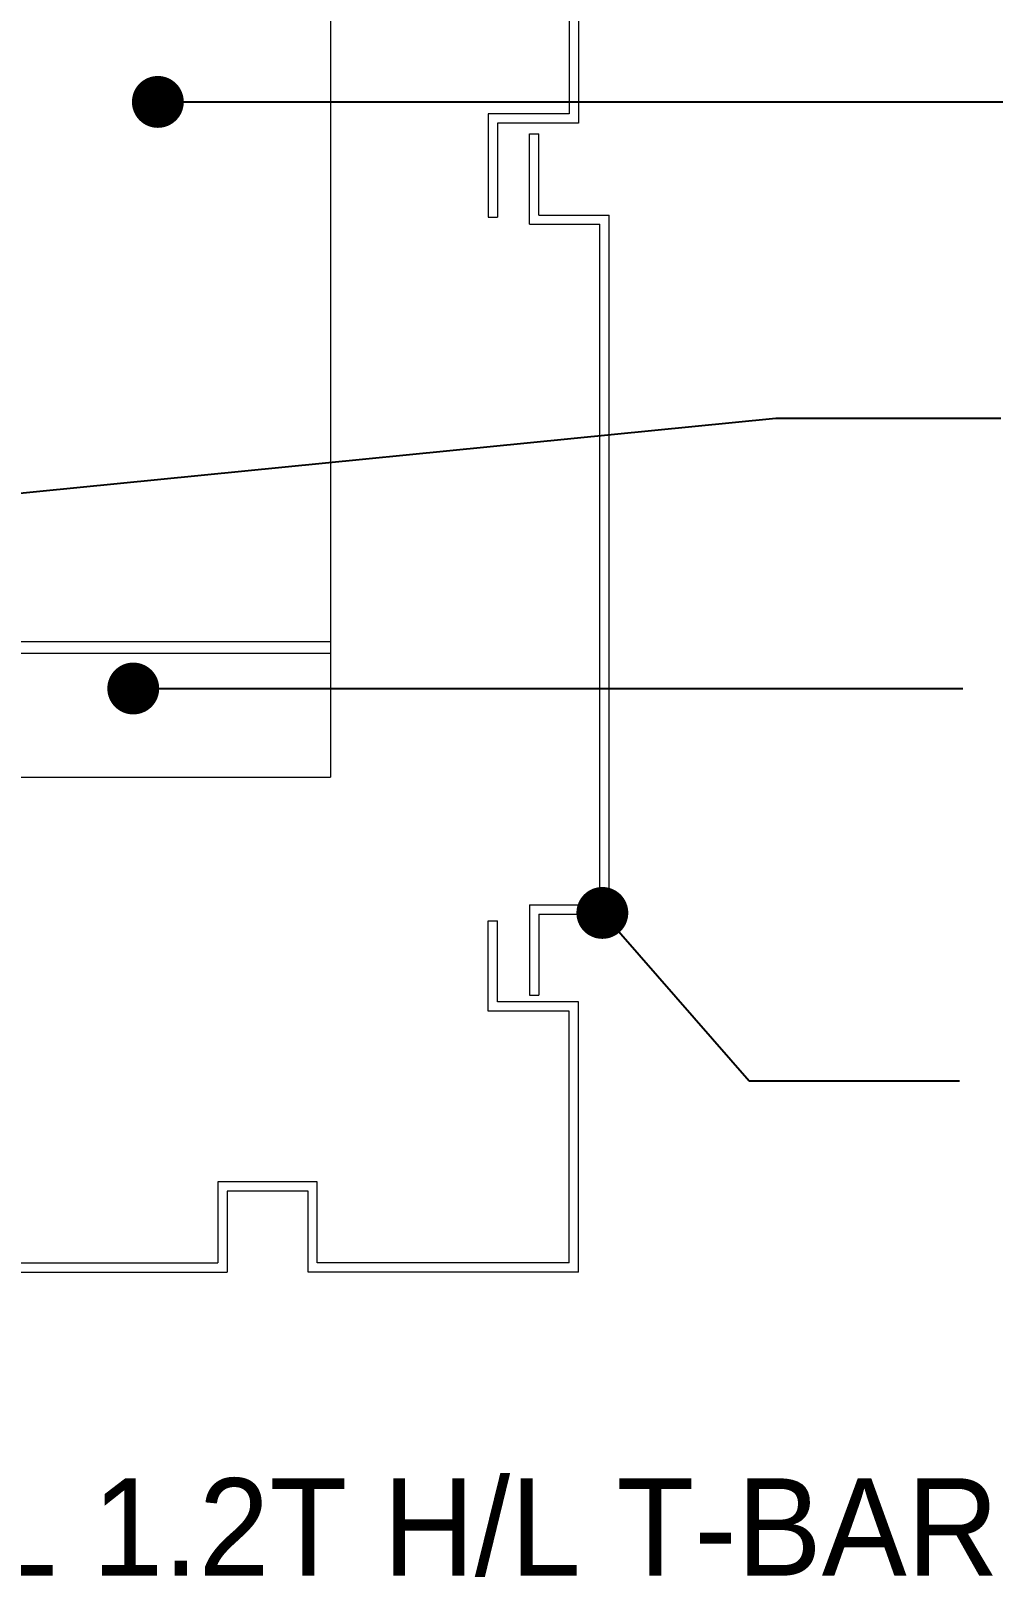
# Model space of a CAD drawing. Header units: millimetres. Extents: x -6941 to 136681, y 2065 to 58366.
# Drawn here: x 131727 to 132650, y 10135 to 11619 of the extents above; entities that cross this region are included whole.
import ezdxf

# ---------------------------------------------------------------- set-up
doc = ezdxf.new("R2010")
doc.units = ezdxf.units.MM
doc.header["$LTSCALE"] = 4
doc.header["$MEASUREMENT"] = 0
doc.layers.get('0').update_dxf_attribs({"linetype": 'CONTINUOUS'})
doc.layers.add('DJ', color=7, linetype='CONTINUOUS', lineweight=5)
doc.layers.add('WALL', color=2, linetype='CONTINUOUS')
doc.layers.add('실명박스', color=7, linetype='CONTINUOUS')
doc.styles.add('돋움', font='')
doc.styles.get('돋움').set_extended_font_data('Dotum')

msp = doc.modelspace()

# ---------------------------------------------------------------- linework, layer by layer
at = {"linetype": 'Continuous'}
for p, q in [((131848.4, 11550.95), (132679.79, 11550.95)), ((131623.14, 11166.25), (132441.52, 11247.3)), ((132441.52, 11247.3), (132657.47, 11247.3)), ((131824.78, 10987.87), (132621.14, 10987.87)), ((132275.08, 10772.44), (132415.91, 10611.15)), ((132415.91, 10611.15), (132618.08, 10611.15))]:
    msp.add_line(p, q, dxfattribs=at)
at = {"linetype": 'Continuous', "const_width": 24.9}
for points in [[(131835.95, 11550.95, 1), (131860.85, 11550.95, 1)], [(131812.33, 10987.87, 1), (131837.23, 10987.87, 1)], [(132262.64, 10772.44, 1), (132287.53, 10772.44, 1)]]:
    msp.add_lwpolyline(points, format="xyb", close=True, dxfattribs=at)
at = {"layer": 'DJ', "color": 6}
for p, q in [((132252.17, 11790.08), (132252.17, 11530.55)), ((132243.31, 11781.22), (132243.31, 11539.4)), ((132014.08, 11716.16), (132014.08, 10902.88)), ((132243.31, 11539.4), (132165.46, 11539.4)), ((132165.46, 11539.4), (132165.46, 11440.22)), ((132252.17, 11530.55), (132174.31, 11530.55)), ((132174.31, 11530.55), (132174.31, 11440.22)), ((132205.31, 11433.47), (132205.31, 11520.18)), ((132205.31, 11520.18), (132214.16, 11520.18)), ((132214.16, 11442.32), (132214.16, 11520.18)), ((132165.46, 11440.22), (132174.31, 11440.22)), ((132205.31, 11433.47), (132272.78, 11433.47)), ((132214.16, 11442.32), (132281.63, 11442.32)), ((132272.78, 10780.23), (132272.78, 11433.47)), ((132281.63, 10771.37), (132281.63, 11442.32)), ((130830.31, 10902.88), (132014.08, 10902.88)), ((132205.31, 10780.23), (132272.78, 10780.23)), ((132205.31, 10780.23), (132205.31, 10693.52)), ((132165.46, 10678.3), (132165.46, 10765.01)), ((132165.46, 10765.01), (132174.31, 10765.01)), ((132174.31, 10687.15), (132174.31, 10765.01)), ((132214.16, 10771.37), (132281.63, 10771.37)), ((132214.16, 10771.37), (132214.16, 10693.52)), ((132252.17, 10687.15), (132174.31, 10687.15)), ((132205.31, 10693.52), (132214.16, 10693.52)), ((132252.17, 10427.63), (132252.17, 10687.15)), ((132243.31, 10678.3), (132165.46, 10678.3)), ((132243.31, 10436.48), (132243.31, 10678.3)), ((132001.49, 10514.34), (131905.93, 10514.34)), ((131905.93, 10514.34), (131905.93, 10436.48)), ((132001.49, 10436.48), (132001.49, 10514.34)), ((131992.64, 10505.48), (131914.79, 10505.48)), ((131914.79, 10505.48), (131914.79, 10427.63)), ((131992.64, 10427.63), (131992.64, 10505.48)), ((131248.47, 10436.48), (131905.93, 10436.48)), ((132243.31, 10436.48), (132001.49, 10436.48)), ((131239.62, 10427.63), (131914.79, 10427.63)), ((132252.17, 10427.63), (131992.64, 10427.63))]:
    msp.add_line(p, q, dxfattribs=at)
at = {"layer": 'WALL', "lineweight": 9}
for p, q in [((130619.9, 11032.91), (132014.08, 11032.91)), ((130619.9, 11021.85), (132014.08, 11021.85))]:
    msp.add_line(p, q, dxfattribs=at)

# ---------------------------------------------------------------- texts
at = {"layer": '실명박스', "color": 3, "ltscale": 0.15, "style": '돋움'}
msp.add_text("SST'L 1.2T H/L T-BAR", height=93.521, dxfattribs=at).set_placement((131422.15, 10136.24, 0))

doc.saveas('drawing.dxf')
